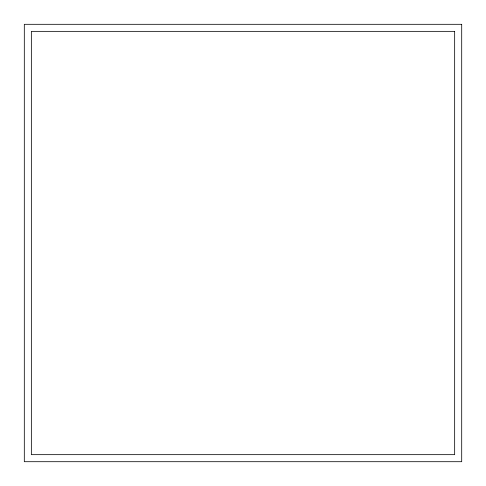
<?xml version="1.0" encoding="UTF-8"?>
<svg xmlns="http://www.w3.org/2000/svg" width="486" height="486" viewBox="0 0 486 486"><rect width="100%" height="100%" fill="white"/><g stroke="black" fill="none" stroke-linecap="round" stroke-linejoin="round"><path stroke-width="0.73" d="M461.7 24.312L24.312 24.312L24.312 461.7L461.7 461.7L461.7 24.312M454.659 31.353L31.353 31.353L31.353 454.659L454.659 454.659L454.659 31.353"/></g></svg>
